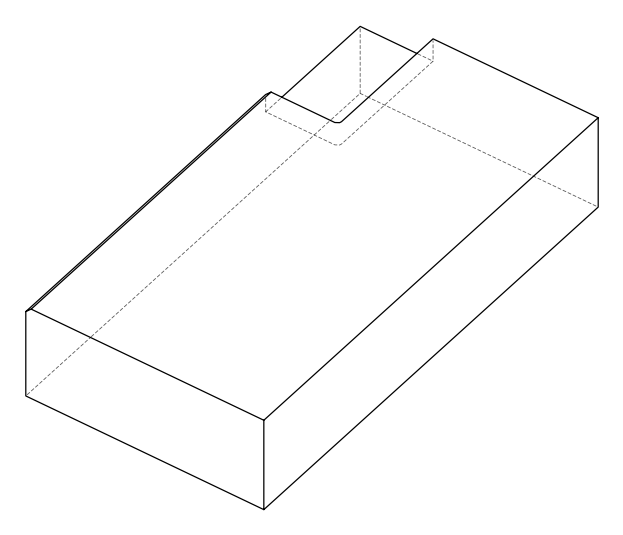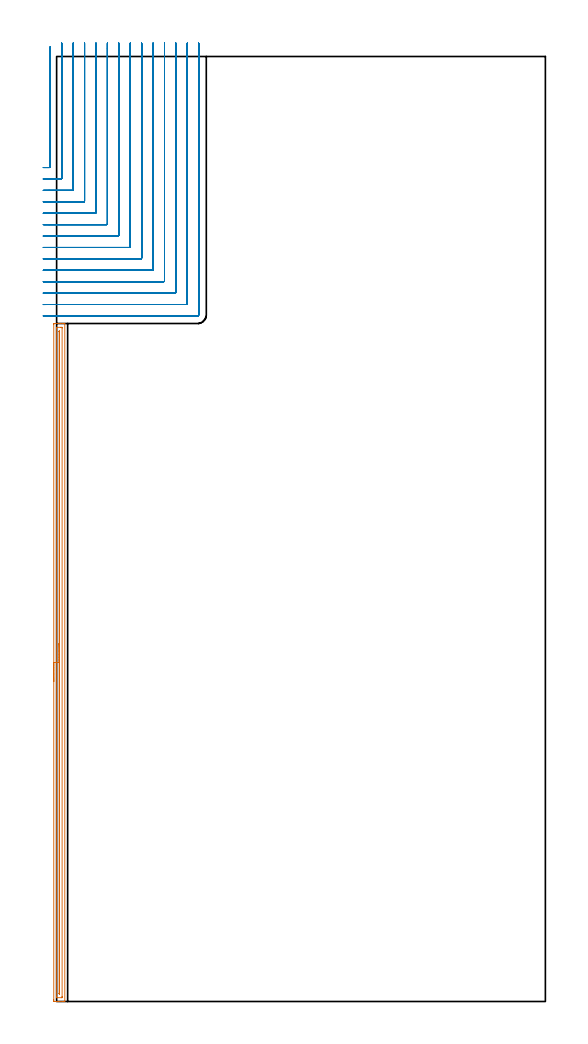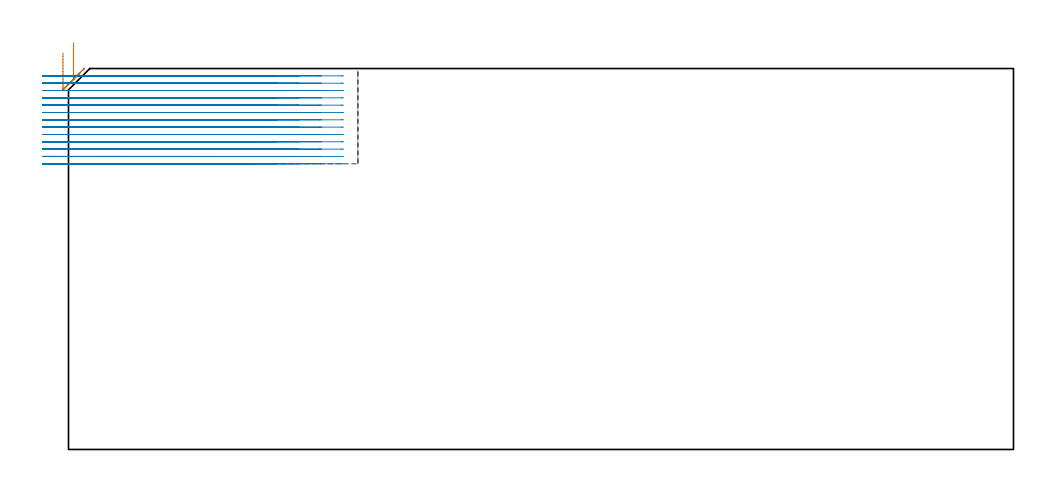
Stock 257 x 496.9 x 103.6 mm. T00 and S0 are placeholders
(PLAN: 2 operations, 1 tool changes, 67.3 min)
(1 AREA_MILL | FG_CHAMFER_SURFACE | UGT0205_001 | 8.7 min | 6046 mm3)
(2 MILL_CORNER_NOTCH_RECTANGULAR | CORNER_NOTCH_RECTANGULAR | NXT0201_009 | Follow Part, ap 2, ae 75% | 58.56 min | 286032 mm3)
(TOOL UGT0205_001 | Chamfer Mill 20 x 3 x 45 deg. | D20 FL50 Z2)
(TOOL NXT0201_009 | ENDMILL 8mm [2P460-0800-NA 1630] | D8 FL26 Z6)
(OP 1 AREA_MILL)
G17 G21 G94 G90
T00 M6
G54
G17 G0 G90 X-1.5 Y168.25 S1061 M3
G43 Z113.6 H0
Z107.8
G94 G1 Y168.288 Z106.928 F250.
Y168.402 Z106.063
Y168.591 Z105.212
Y168.853 Z104.38
Y169.187 Z103.574
Y169.59 Z102.8
Y170.059 Z102.064
Y170.59 Z101.372
Y171.179 Z100.729
Y171.822 Z100.14
Y172.514 Z99.608
Y173.25 Z99.14
Y174.024 Z98.737
Y174.83 Z98.403
Y175.662 Z98.141
Y176.514 Z97.952
Y177.379 Z97.838
Y178.25 Z97.8
Y355.892
X-1.498 Y356.187
X-1.493 Y356.49 Z97.803
X-1.21 Y356.5 Z98.086
X0.53 Z99.825
X1.954 Z101.251
X3.14 Z102.434
X3.772 Z103.071
X4.089 Z103.388
X4.195 Y356.499 Z103.487
X4.241 Y356.497 Z103.532
X4.297 Y356.49 Z103.588
X4.3 Y356.338 Z103.6
Y0.162
X4.297 Y0.01 Z103.588
X4.196 Y0.002 Z103.488
X4.089 Y0. Z103.388
X3.772 Z103.071
X3.14 Z102.434
X1.084 Z100.381
X0.53 Z99.825
X-0.063 Z99.233
X-1.104 Z98.192
X-1.21 Y0.002 Z98.086
X-1.493 Y0.01 Z97.803
X-1.498 Y0.313 Z97.8
X-1.5 Y0.609
Y0.906
Y178.25
X-0.086 Z99.214
X-0.085 Y353.845 Z99.215
X-0.084 Y354.106 Z99.216
X-0.079 Y354.422 Z99.221
X-0.077 Y354.49 Z99.223
X0.018 Y354.494 Z99.318
X0.148 Y354.499 Z99.448
X2.27 Y354.5 Z101.57
X2.758 Y354.498 Z102.058
X2.858 Y354.492 Z102.158
X2.876 Y354.49 Z102.176
X2.879 Y354.456 Z102.179
X2.883 Y354.37 Z102.183
X2.885 Y354.106 Z102.185
Y2.655
X2.883 Y2.394 Z102.183
X2.879 Y2.079 Z102.179
X2.877 Y2.01 Z102.177
X2.782 Y2.006 Z102.082
X2.652 Y2.001 Z101.952
X0.53 Y2. Z99.83
X0.042 Y2.002 Z99.342
X-0.058 Y2.007 Z99.242
X-0.077 Y2.01 Z99.223
X-0.079 Y2.044 Z99.221
X-0.083 Y2.13 Z99.217
X-0.085 Y2.394 Z99.215
X-0.086 Y178.25 Z99.214
X1.328 Z100.628
X1.329 Y352.321 Z100.629
X1.33 Y352.392 Z100.63
X1.335 Y352.466 Z100.635
X1.34 Y352.491 Z100.64
X1.357 Y352.493 Z100.657
X1.4 Y352.494 Z100.7
X1.452 Y352.49 Z100.752
X1.465 Y352.393 Z100.765
X1.469 Y352.321 Z100.769
X1.471 Y352.248 Z100.771
Y4.179
X1.47 Y4.108 Z100.77
X1.465 Y4.034 Z100.765
X1.46 Y4.009 Z100.76
X1.443 Y4.007 Z100.743
X1.4 Y4.006 Z100.7
X1.348 Y4.01 Z100.648
X1.335 Y4.107 Z100.635
X1.331 Y4.179 Z100.631
X1.329 Y4.252 Z100.629
X1.328 Y178.25 Z100.628
Y179.122 Z100.666
Y179.987 Z100.78
Y180.838 Z100.969
Y181.67 Z101.231
Y182.476 Z101.565
Y183.25 Z101.968
Y183.986 Z102.437
Y184.678 Z102.968
Y185.321 Z103.557
Y185.911 Z104.201
Y186.442 Z104.893
Y186.91 Z105.628
Y187.313 Z106.402
Y187.647 Z107.208
Y187.909 Z108.04
Y188.098 Z108.892
Y188.212 Z109.757
Y188.25 Z110.628
G0 Z113.6
M5
M2
(OP 2 MILL_CORNER_NOTCH_RECTANGULAR)
G17 G21 G94 G90
T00 M6
G54
G17 G0 G90 X-7. Y438.493 S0 M3
G43 Z113.6 H1
Z101.608
G94 G1 X-4. Y438.5 F250.
X-3.828 F500.
X-3.694
G3 X-3.3 Y438.894 R0.4
G1 Y499.161
Y502.161 F250.
G0 Z113.6
X-7. Y432.493
Z101.608
G1 X-4. Y432.5
X-3.828 F500.
X2.306
G3 X2.7 Y432.894 R0.4
G1 Y500.9
Y503.9 F250.
G0 Z113.6
X-7. Y426.492
Z101.608
G1 X-4. Y426.5
X-3.828 F500.
X8.305
G3 X8.7 Y426.895 R0.4
G1 Y500.9
Y503.9 F250.
G0 Z113.6
X-7. Y420.491
Z101.608
G1 X-4. Y420.5
X-3.828 F500.
X14.305
G3 X14.7 Y420.895 R0.4
G1 Y500.9
Y503.9 F250.
G0 Z113.6
X-7. Y414.49
Z101.608
G1 X-4. Y414.5
X-3.828 F500.
X20.305
G3 X20.7 Y414.895 R0.4
G1 Y500.9
Y503.9 F250.
G0 Z113.6
X-7. Y408.489
Z101.608
G1 X-4. Y408.5
X-3.828 F500.
X26.305
G3 X26.7 Y408.895 R0.4
G1 Y500.9
Y503.9 F250.
G0 Z113.6
X-7. Y402.487
Z101.608
G1 X-4. Y402.5
X-3.828 F500.
X32.304
G3 X32.7 Y402.896 R0.4
G1 Y500.9
Y503.9 F250.
G0 Z113.6
X-7. Y396.485
Z101.608
G1 X-4. Y396.5
X-3.828 F500.
X38.304
G3 X38.7 Y396.896 R0.4
G1 Y500.9
Y503.9 F250.
G0 Z113.6
X-7. Y390.482
Z101.608
G1 X-4. Y390.5
X-3.828 F500.
X44.304
G3 X44.7 Y390.896 R0.4
G1 Y500.9
Y503.9 F250.
G0 Z113.6
X-7. Y384.478
Z101.608
G1 X-4. Y384.499
X-3.828 Y384.5 F500.
X50.304
G3 X50.7 Y384.896 R0.4
G1 Y500.9
Y503.9 F250.
G0 Z113.6
X-7. Y378.47
Z101.608
G1 X-4. Y378.499
X-3.828 Y378.5 F500.
X56.304
G3 X56.7 Y378.896 R0.4
G1 Y500.9
Y503.9 F250.
G0 Z113.6
X-7. Y372.456
Z101.608
G1 X-4. Y372.499
X-3.828 Y372.5 F500.
X62.303
G3 X62.7 Y372.897 R0.4
G1 Y500.9
Y503.9 F250.
G0 Z113.6
X-6.999 Y366.411
Z101.608
G1 X-4. Y366.498
X-3.828 Y366.5 F500.
X68.303
G3 X68.7 Y366.897 R0.4
G1 Y500.9
Y503.9 F250.
G0 Z113.6
X-6.828 Y360.5
Z101.608
G1 X-3.828
X74.2 F500.
G3 X74.7 Y361. R0.5
G1 Y500.9
Y503.9 F250.
G0 Z113.6
X-7. Y438.5
Z99.615
G1 X-4.
X-3.694 F500.
G3 X-3.3 Y438.894 R0.4
G1 Y499.161
Y502.161 F250.
G0 Z113.6
X-7. Y432.5
Z99.615
G1 X-4.
X2.306 F500.
G3 X2.7 Y432.894 R0.4
G1 Y500.9
Y503.9 F250.
G0 Z113.6
X-7. Y426.5
Z99.615
G1 X-4.
X8.305 F500.
G3 X8.7 Y426.895 R0.4
G1 Y500.9
Y503.9 F250.
G0 Z113.6
X-7. Y420.5
Z99.615
G1 X-4.
X14.305 F500.
G3 X14.7 Y420.895 R0.4
G1 Y500.9
Y503.9 F250.
G0 Z113.6
X-7. Y414.5
Z99.615
G1 X-4.
X20.305 F500.
G3 X20.7 Y414.895 R0.4
G1 Y500.9
Y503.9 F250.
G0 Z113.6
X-7. Y408.5
Z99.615
G1 X-4.
X26.305 F500.
G3 X26.7 Y408.895 R0.4
G1 Y500.9
Y503.9 F250.
G0 Z113.6
X-7. Y402.5
Z99.615
G1 X-4.
X32.304 F500.
G3 X32.7 Y402.896 R0.4
G1 Y500.9
Y503.9 F250.
G0 Z113.6
X-7. Y396.5
Z99.615
G1 X-4.
X38.304 F500.
G3 X38.7 Y396.896 R0.4
G1 Y500.9
Y503.9 F250.
G0 Z113.6
X-7. Y390.5
Z99.615
G1 X-4.
X44.304 F500.
G3 X44.7 Y390.896 R0.4
G1 Y500.9
Y503.9 F250.
G0 Z113.6
X-7. Y384.5
Z99.615
G1 X-4.
X50.304 F500.
G3 X50.7 Y384.896 R0.4
G1 Y500.9
Y503.9 F250.
G0 Z113.6
X-7. Y378.5
Z99.615
G1 X-4.
X56.304 F500.
G3 X56.7 Y378.896 R0.4
G1 Y500.9
Y503.9 F250.
G0 Z113.6
X-7. Y372.5
Z99.615
G1 X-4.
X62.303 F500.
G3 X62.7 Y372.897 R0.4
G1 Y500.9
Y503.9 F250.
G0 Z113.6
X-7. Y366.5
Z99.615
G1 X-4.
X68.303 F500.
G3 X68.7 Y366.897 R0.4
G1 Y500.9
Y503.9 F250.
G0 Z113.6
X-7. Y360.5
Z99.615
G1 X-4.
X74.2 F500.
G3 X74.7 Y361. R0.5
G1 Y500.9
Y503.9 F250.
G0 Z113.6
X-7. Y438.5
Z97.623
G1 X-4.
X-3.694 F500.
G3 X-3.3 Y438.894 R0.4
G1 Y499.161
Y502.161 F250.
G0 Z113.6
X-7. Y432.5
Z97.623
G1 X-4.
X2.306 F500.
G3 X2.7 Y432.894 R0.4
G1 Y500.9
Y503.9 F250.
G0 Z113.6
X-7. Y426.5
Z97.623
G1 X-4.
X8.305 F500.
G3 X8.7 Y426.895 R0.4
G1 Y500.9
Y503.9 F250.
G0 Z113.6
X-7. Y420.5
Z97.623
G1 X-4.
X14.305 F500.
G3 X14.7 Y420.895 R0.4
G1 Y500.9
Y503.9 F250.
G0 Z113.6
X-7. Y414.5
Z97.623
G1 X-4.
X20.305 F500.
G3 X20.7 Y414.895 R0.4
G1 Y500.9
Y503.9 F250.
G0 Z113.6
X-7. Y408.5
Z97.623
G1 X-4.
X26.305 F500.
G3 X26.7 Y408.895 R0.4
G1 Y500.9
Y503.9 F250.
G0 Z113.6
X-7. Y402.5
Z97.623
G1 X-4.
X32.304 F500.
G3 X32.7 Y402.896 R0.4
G1 Y500.9
Y503.9 F250.
G0 Z113.6
X-7. Y396.5
Z97.623
G1 X-4.
X38.304 F500.
G3 X38.7 Y396.896 R0.4
G1 Y500.9
Y503.9 F250.
G0 Z113.6
X-7. Y390.5
Z97.623
G1 X-4.
X44.304 F500.
G3 X44.7 Y390.896 R0.4
G1 Y500.9
Y503.9 F250.
G0 Z113.6
X-7. Y384.5
Z97.623
G1 X-4.
X50.304 F500.
G3 X50.7 Y384.896 R0.4
G1 Y500.9
Y503.9 F250.
G0 Z113.6
X-7. Y378.5
Z97.623
G1 X-4.
X56.304 F500.
G3 X56.7 Y378.896 R0.4
G1 Y500.9
Y503.9 F250.
G0 Z113.6
X-7. Y372.5
Z97.623
G1 X-4.
X62.303 F500.
G3 X62.7 Y372.897 R0.4
G1 Y500.9
Y503.9 F250.
G0 Z113.6
X-7. Y366.5
Z97.623
G1 X-4.
X68.303 F500.
G3 X68.7 Y366.897 R0.4
G1 Y500.9
Y503.9 F250.
G0 Z113.6
X-7. Y360.5
Z97.623
G1 X-4.
X74.2 F500.
G3 X74.7 Y361. R0.5
G1 Y500.9
Y503.9 F250.
G0 Z113.6
X-7. Y438.5
Z95.631
G1 X-4.
X-3.694 F500.
G3 X-3.3 Y438.894 R0.4
G1 Y499.161
Y502.161 F250.
G0 Z113.6
X-7. Y432.5
Z95.631
G1 X-4.
X2.306 F500.
G3 X2.7 Y432.894 R0.4
G1 Y500.9
Y503.9 F250.
G0 Z113.6
X-7. Y426.5
Z95.631
G1 X-4.
X8.305 F500.
G3 X8.7 Y426.895 R0.4
G1 Y500.9
Y503.9 F250.
G0 Z113.6
X-7. Y420.5
Z95.631
G1 X-4.
X14.305 F500.
G3 X14.7 Y420.895 R0.4
G1 Y500.9
Y503.9 F250.
G0 Z113.6
X-7. Y414.5
Z95.631
G1 X-4.
X20.305 F500.
G3 X20.7 Y414.895 R0.4
G1 Y500.9
Y503.9 F250.
G0 Z113.6
X-7. Y408.5
Z95.631
G1 X-4.
X26.305 F500.
G3 X26.7 Y408.895 R0.4
G1 Y500.9
Y503.9 F250.
G0 Z113.6
X-7. Y402.5
Z95.631
G1 X-4.
X32.304 F500.
G3 X32.7 Y402.896 R0.4
G1 Y500.9
Y503.9 F250.
G0 Z113.6
X-7. Y396.5
Z95.631
G1 X-4.
X38.304 F500.
G3 X38.7 Y396.896 R0.4
G1 Y500.9
Y503.9 F250.
G0 Z113.6
X-7. Y390.5
Z95.631
G1 X-4.
X44.304 F500.
G3 X44.7 Y390.896 R0.4
G1 Y500.9
Y503.9 F250.
G0 Z113.6
X-7. Y384.5
Z95.631
G1 X-4.
X50.304 F500.
G3 X50.7 Y384.896 R0.4
G1 Y500.9
Y503.9 F250.
G0 Z113.6
X-7. Y378.5
Z95.631
G1 X-4.
X56.304 F500.
G3 X56.7 Y378.896 R0.4
G1 Y500.9
Y503.9 F250.
G0 Z113.6
X-7. Y372.5
Z95.631
G1 X-4.
X62.303 F500.
G3 X62.7 Y372.897 R0.4
G1 Y500.9
Y503.9 F250.
G0 Z113.6
X-7. Y366.5
Z95.631
G1 X-4.
X68.303 F500.
G3 X68.7 Y366.897 R0.4
G1 Y500.9
Y503.9 F250.
G0 Z113.6
X-7. Y360.5
Z95.631
G1 X-4.
X74.2 F500.
G3 X74.7 Y361. R0.5
G1 Y500.9
Y503.9 F250.
G0 Z113.6
X-7. Y438.5
Z93.638
G1 X-4.
X-3.694 F500.
G3 X-3.3 Y438.894 R0.4
G1 Y499.161
Y502.161 F250.
G0 Z113.6
X-7. Y432.5
Z93.638
G1 X-4.
X2.306 F500.
G3 X2.7 Y432.894 R0.4
G1 Y500.9
Y503.9 F250.
G0 Z113.6
X-7. Y426.5
Z93.638
G1 X-4.
X8.305 F500.
G3 X8.7 Y426.895 R0.4
G1 Y500.9
Y503.9 F250.
G0 Z113.6
X-7. Y420.5
Z93.638
G1 X-4.
X14.305 F500.
G3 X14.7 Y420.895 R0.4
G1 Y500.9
Y503.9 F250.
G0 Z113.6
X-7. Y414.5
Z93.638
G1 X-4.
X20.305 F500.
G3 X20.7 Y414.895 R0.4
G1 Y500.9
Y503.9 F250.
G0 Z113.6
X-7. Y408.5
Z93.638
G1 X-4.
X26.305 F500.
G3 X26.7 Y408.895 R0.4
G1 Y500.9
Y503.9 F250.
G0 Z113.6
X-7. Y402.5
Z93.638
G1 X-4.
X32.304 F500.
G3 X32.7 Y402.896 R0.4
G1 Y500.9
Y503.9 F250.
G0 Z113.6
X-7. Y396.5
Z93.638
G1 X-4.
X38.304 F500.
G3 X38.7 Y396.896 R0.4
G1 Y500.9
Y503.9 F250.
G0 Z113.6
X-7. Y390.5
Z93.638
G1 X-4.
X44.304 F500.
G3 X44.7 Y390.896 R0.4
G1 Y500.9
Y503.9 F250.
G0 Z113.6
X-7. Y384.5
Z93.638
G1 X-4.
X50.304 F500.
G3 X50.7 Y384.896 R0.4
G1 Y500.9
Y503.9 F250.
G0 Z113.6
X-7. Y378.5
Z93.638
G1 X-4.
X56.304 F500.
G3 X56.7 Y378.896 R0.4
G1 Y500.9
Y503.9 F250.
G0 Z113.6
X-7. Y372.5
Z93.638
G1 X-4.
X62.303 F500.
G3 X62.7 Y372.897 R0.4
G1 Y500.9
Y503.9 F250.
G0 Z113.6
X-7. Y366.5
Z93.638
G1 X-4.
X68.303 F500.
G3 X68.7 Y366.897 R0.4
G1 Y500.9
Y503.9 F250.
G0 Z113.6
X-7. Y360.5
Z93.638
G1 X-4.
X74.2 F500.
G3 X74.7 Y361. R0.5
G1 Y500.9
Y503.9 F250.
G0 Z113.6
X-7. Y438.5
Z91.646
G1 X-4.
X-3.694 F500.
G3 X-3.3 Y438.894 R0.4
G1 Y499.161
Y502.161 F250.
G0 Z113.6
X-7. Y432.5
Z91.646
G1 X-4.
X2.306 F500.
G3 X2.7 Y432.894 R0.4
G1 Y500.9
Y503.9 F250.
G0 Z113.6
X-7. Y426.5
Z91.646
G1 X-4.
X8.305 F500.
G3 X8.7 Y426.895 R0.4
G1 Y500.9
Y503.9 F250.
G0 Z113.6
X-7. Y420.5
Z91.646
G1 X-4.
X14.305 F500.
G3 X14.7 Y420.895 R0.4
G1 Y500.9
Y503.9 F250.
G0 Z113.6
X-7. Y414.5
Z91.646
G1 X-4.
X20.305 F500.
G3 X20.7 Y414.895 R0.4
G1 Y500.9
Y503.9 F250.
G0 Z113.6
X-7. Y408.5
Z91.646
G1 X-4.
X26.305 F500.
G3 X26.7 Y408.895 R0.4
G1 Y500.9
Y503.9 F250.
G0 Z113.6
X-7. Y402.5
Z91.646
G1 X-4.
X32.304 F500.
G3 X32.7 Y402.896 R0.4
G1 Y500.9
Y503.9 F250.
G0 Z113.6
X-7. Y396.5
Z91.646
G1 X-4.
X38.304 F500.
G3 X38.7 Y396.896 R0.4
G1 Y500.9
Y503.9 F250.
G0 Z113.6
X-7. Y390.5
Z91.646
G1 X-4.
X44.304 F500.
G3 X44.7 Y390.896 R0.4
G1 Y500.9
Y503.9 F250.
G0 Z113.6
X-7. Y384.5
Z91.646
G1 X-4.
X50.304 F500.
G3 X50.7 Y384.896 R0.4
G1 Y500.9
Y503.9 F250.
G0 Z113.6
X-7. Y378.5
Z91.646
G1 X-4.
X56.304 F500.
G3 X56.7 Y378.896 R0.4
G1 Y500.9
Y503.9 F250.
G0 Z113.6
X-7. Y372.5
Z91.646
G1 X-4.
X62.303 F500.
G3 X62.7 Y372.897 R0.4
G1 Y500.9
Y503.9 F250.
G0 Z113.6
X-7. Y366.5
Z91.646
G1 X-4.
X68.303 F500.
G3 X68.7 Y366.897 R0.4
G1 Y500.9
Y503.9 F250.
G0 Z113.6
X-7. Y360.5
Z91.646
G1 X-4.
X74.2 F500.
G3 X74.7 Y361. R0.5
G1 Y500.9
Y503.9 F250.
G0 Z113.6
X-7. Y438.5
Z89.654
G1 X-4.
X-3.694 F500.
G3 X-3.3 Y438.894 R0.4
G1 Y499.161
Y502.161 F250.
G0 Z113.6
X-7. Y432.5
Z89.654
G1 X-4.
X2.306 F500.
G3 X2.7 Y432.894 R0.4
G1 Y500.9
Y503.9 F250.
G0 Z113.6
X-7. Y426.5
Z89.654
G1 X-4.
X8.305 F500.
G3 X8.7 Y426.895 R0.4
G1 Y500.9
Y503.9 F250.
G0 Z113.6
X-7. Y420.5
Z89.654
G1 X-4.
X14.305 F500.
G3 X14.7 Y420.895 R0.4
G1 Y500.9
Y503.9 F250.
G0 Z113.6
X-7. Y414.5
Z89.654
G1 X-4.
X20.305 F500.
G3 X20.7 Y414.895 R0.4
G1 Y500.9
Y503.9 F250.
G0 Z113.6
X-7. Y408.5
Z89.654
G1 X-4.
X26.305 F500.
G3 X26.7 Y408.895 R0.4
G1 Y500.9
Y503.9 F250.
G0 Z113.6
X-7. Y402.5
Z89.654
G1 X-4.
X32.304 F500.
G3 X32.7 Y402.896 R0.4
G1 Y500.9
Y503.9 F250.
G0 Z113.6
X-7. Y396.5
Z89.654
G1 X-4.
X38.304 F500.
G3 X38.7 Y396.896 R0.4
G1 Y500.9
Y503.9 F250.
G0 Z113.6
X-7. Y390.5
Z89.654
G1 X-4.
X44.304 F500.
G3 X44.7 Y390.896 R0.4
G1 Y500.9
Y503.9 F250.
G0 Z113.6
X-7. Y384.5
Z89.654
G1 X-4.
X50.304 F500.
G3 X50.7 Y384.896 R0.4
G1 Y500.9
Y503.9 F250.
G0 Z113.6
X-7. Y378.5
Z89.654
G1 X-4.
X56.304 F500.
G3 X56.7 Y378.896 R0.4
G1 Y500.9
Y503.9 F250.
G0 Z113.6
X-7. Y372.5
Z89.654
G1 X-4.
X62.303 F500.
G3 X62.7 Y372.897 R0.4
G1 Y500.9
Y503.9 F250.
G0 Z113.6
X-7. Y366.5
Z89.654
G1 X-4.
X68.303 F500.
G3 X68.7 Y366.897 R0.4
G1 Y500.9
Y503.9 F250.
G0 Z113.6
X-7. Y360.5
Z89.654
G1 X-4.
X74.2 F500.
G3 X74.7 Y361. R0.5
G1 Y500.9
Y503.9 F250.
G0 Z113.6
X-7. Y438.5
Z87.662
G1 X-4.
X-3.694 F500.
G3 X-3.3 Y438.894 R0.4
G1 Y499.161
Y502.161 F250.
G0 Z113.6
X-7. Y432.5
Z87.662
G1 X-4.
X2.306 F500.
G3 X2.7 Y432.894 R0.4
G1 Y500.9
Y503.9 F250.
G0 Z113.6
X-7. Y426.5
Z87.662
G1 X-4.
X8.305 F500.
G3 X8.7 Y426.895 R0.4
G1 Y500.9
Y503.9 F250.
G0 Z113.6
X-7. Y420.5
Z87.662
G1 X-4.
X14.305 F500.
G3 X14.7 Y420.895 R0.4
G1 Y500.9
Y503.9 F250.
G0 Z113.6
X-7. Y414.5
Z87.662
G1 X-4.
X20.305 F500.
G3 X20.7 Y414.895 R0.4
G1 Y500.9
Y503.9 F250.
G0 Z113.6
X-7. Y408.5
Z87.662
G1 X-4.
X26.305 F500.
G3 X26.7 Y408.895 R0.4
G1 Y500.9
Y503.9 F250.
G0 Z113.6
X-7. Y402.5
Z87.662
G1 X-4.
X32.304 F500.
G3 X32.7 Y402.896 R0.4
G1 Y500.9
Y503.9 F250.
G0 Z113.6
X-7. Y396.5
Z87.662
G1 X-4.
X38.304 F500.
G3 X38.7 Y396.896 R0.4
G1 Y500.9
Y503.9 F250.
G0 Z113.6
X-7. Y390.5
Z87.662
G1 X-4.
X44.304 F500.
G3 X44.7 Y390.896 R0.4
G1 Y500.9
Y503.9 F250.
G0 Z113.6
X-7. Y384.5
Z87.662
G1 X-4.
X50.304 F500.
G3 X50.7 Y384.896 R0.4
G1 Y500.9
Y503.9 F250.
G0 Z113.6
X-7. Y378.5
Z87.662
G1 X-4.
X56.304 F500.
G3 X56.7 Y378.896 R0.4
G1 Y500.9
Y503.9 F250.
G0 Z113.6
X-7. Y372.5
Z87.662
G1 X-4.
X62.303 F500.
G3 X62.7 Y372.897 R0.4
G1 Y500.9
Y503.9 F250.
G0 Z113.6
X-7. Y366.5
Z87.662
G1 X-4.
X68.303 F500.
G3 X68.7 Y366.897 R0.4
G1 Y500.9
Y503.9 F250.
G0 Z113.6
X-7. Y360.5
Z87.662
G1 X-4.
X74.2 F500.
G3 X74.7 Y361. R0.5
G1 Y500.9
Y503.9 F250.
G0 Z113.6
X-7. Y438.5
Z85.669
G1 X-4.
X-3.694 F500.
G3 X-3.3 Y438.894 R0.4
G1 Y499.161
Y502.161 F250.
G0 Z113.6
X-7. Y432.5
Z85.669
G1 X-4.
X2.306 F500.
G3 X2.7 Y432.894 R0.4
G1 Y500.9
Y503.9 F250.
G0 Z113.6
X-7. Y426.5
Z85.669
G1 X-4.
X8.305 F500.
G3 X8.7 Y426.895 R0.4
G1 Y500.9
Y503.9 F250.
G0 Z113.6
X-7. Y420.5
Z85.669
G1 X-4.
X14.305 F500.
G3 X14.7 Y420.895 R0.4
G1 Y500.9
Y503.9 F250.
G0 Z113.6
X-7. Y414.5
Z85.669
G1 X-4.
X20.305 F500.
G3 X20.7 Y414.895 R0.4
G1 Y500.9
Y503.9 F250.
G0 Z113.6
X-7. Y408.5
Z85.669
G1 X-4.
X26.305 F500.
G3 X26.7 Y408.895 R0.4
G1 Y500.9
Y503.9 F250.
G0 Z113.6
X-7. Y402.5
Z85.669
G1 X-4.
X32.304 F500.
G3 X32.7 Y402.896 R0.4
G1 Y500.9
Y503.9 F250.
G0 Z113.6
X-7. Y396.5
Z85.669
G1 X-4.
X38.304 F500.
G3 X38.7 Y396.896 R0.4
G1 Y500.9
Y503.9 F250.
G0 Z113.6
X-7. Y390.5
Z85.669
G1 X-4.
X44.304 F500.
G3 X44.7 Y390.896 R0.4
G1 Y500.9
Y503.9 F250.
G0 Z113.6
X-7. Y384.5
Z85.669
G1 X-4.
X50.304 F500.
G3 X50.7 Y384.896 R0.4
G1 Y500.9
Y503.9 F250.
G0 Z113.6
X-7. Y378.5
Z85.669
G1 X-4.
X56.304 F500.
G3 X56.7 Y378.896 R0.4
G1 Y500.9
Y503.9 F250.
G0 Z113.6
X-7. Y372.5
Z85.669
G1 X-4.
X62.303 F500.
G3 X62.7 Y372.897 R0.4
G1 Y500.9
Y503.9 F250.
G0 Z113.6
X-7. Y366.5
Z85.669
G1 X-4.
X68.303 F500.
G3 X68.7 Y366.897 R0.4
G1 Y500.9
Y503.9 F250.
G0 Z113.6
X-7. Y360.5
Z85.669
G1 X-4.
X74.2 F500.
G3 X74.7 Y361. R0.5
G1 Y500.9
Y503.9 F250.
G0 Z113.6
X-7. Y438.5
Z83.677
G1 X-4.
X-3.694 F500.
G3 X-3.3 Y438.894 R0.4
G1 Y499.161
Y502.161 F250.
G0 Z113.6
X-7. Y432.5
Z83.677
G1 X-4.
X2.306 F500.
G3 X2.7 Y432.894 R0.4
G1 Y500.9
Y503.9 F250.
G0 Z113.6
X-7. Y426.5
Z83.677
G1 X-4.
X8.305 F500.
G3 X8.7 Y426.895 R0.4
G1 Y500.9
Y503.9 F250.
G0 Z113.6
X-7. Y420.5
Z83.677
G1 X-4.
X14.305 F500.
G3 X14.7 Y420.895 R0.4
G1 Y500.9
Y503.9 F250.
G0 Z113.6
X-7. Y414.5
Z83.677
G1 X-4.
X20.305 F500.
G3 X20.7 Y414.895 R0.4
G1 Y500.9
Y503.9 F250.
G0 Z113.6
X-7. Y408.5
Z83.677
G1 X-4.
X26.305 F500.
G3 X26.7 Y408.895 R0.4
G1 Y500.9
Y503.9 F250.
G0 Z113.6
X-7. Y402.5
Z83.677
G1 X-4.
X32.304 F500.
G3 X32.7 Y402.896 R0.4
G1 Y500.9
Y503.9 F250.
G0 Z113.6
X-7. Y396.5
Z83.677
G1 X-4.
X38.304 F500.
G3 X38.7 Y396.896 R0.4
G1 Y500.9
Y503.9 F250.
G0 Z113.6
X-7. Y390.5
Z83.677
G1 X-4.
X44.304 F500.
G3 X44.7 Y390.896 R0.4
G1 Y500.9
Y503.9 F250.
G0 Z113.6
X-7. Y384.5
Z83.677
G1 X-4.
X50.304 F500.
G3 X50.7 Y384.896 R0.4
G1 Y500.9
Y503.9 F250.
G0 Z113.6
X-7. Y378.5
Z83.677
G1 X-4.
X56.304 F500.
G3 X56.7 Y378.896 R0.4
G1 Y500.9
Y503.9 F250.
G0 Z113.6
X-7. Y372.5
Z83.677
G1 X-4.
X62.303 F500.
G3 X62.7 Y372.897 R0.4
G1 Y500.9
Y503.9 F250.
G0 Z113.6
X-7. Y366.5
Z83.677
G1 X-4.
X68.303 F500.
G3 X68.7 Y366.897 R0.4
G1 Y500.9
Y503.9 F250.
G0 Z113.6
X-7. Y360.5
Z83.677
G1 X-4.
X74.2 F500.
G3 X74.7 Y361. R0.5
G1 Y500.9
Y503.9 F250.
G0 Z113.6
X-7. Y438.5
Z81.685
G1 X-4.
X-3.694 F500.
G3 X-3.3 Y438.894 R0.4
G1 Y499.161
Y502.161 F250.
G0 Z113.6
X-7. Y432.5
Z81.685
G1 X-4.
X2.306 F500.
G3 X2.7 Y432.894 R0.4
G1 Y500.9
Y503.9 F250.
G0 Z113.6
X-7. Y426.5
Z81.685
G1 X-4.
X8.305 F500.
G3 X8.7 Y426.895 R0.4
G1 Y500.9
Y503.9 F250.
G0 Z113.6
X-7. Y420.5
Z81.685
G1 X-4.
X14.305 F500.
G3 X14.7 Y420.895 R0.4
G1 Y500.9
Y503.9 F250.
G0 Z113.6
X-7. Y414.5
Z81.685
G1 X-4.
X20.305 F500.
G3 X20.7 Y414.895 R0.4
G1 Y500.9
Y503.9 F250.
G0 Z113.6
X-7. Y408.5
Z81.685
G1 X-4.
X26.305 F500.
G3 X26.7 Y408.895 R0.4
G1 Y500.9
Y503.9 F250.
G0 Z113.6
X-7. Y402.5
Z81.685
G1 X-4.
X32.304 F500.
G3 X32.7 Y402.896 R0.4
G1 Y500.9
Y503.9 F250.
G0 Z113.6
X-7. Y396.5
Z81.685
G1 X-4.
X38.304 F500.
G3 X38.7 Y396.896 R0.4
G1 Y500.9
Y503.9 F250.
G0 Z113.6
X-7. Y390.5
Z81.685
G1 X-4.
X44.304 F500.
G3 X44.7 Y390.896 R0.4
G1 Y500.9
Y503.9 F250.
G0 Z113.6
X-7. Y384.5
Z81.685
G1 X-4.
X50.304 F500.
G3 X50.7 Y384.896 R0.4
G1 Y500.9
Y503.9 F250.
G0 Z113.6
X-7. Y378.5
Z81.685
G1 X-4.
X56.304 F500.
G3 X56.7 Y378.896 R0.4
G1 Y500.9
Y503.9 F250.
G0 Z113.6
X-7. Y372.5
Z81.685
G1 X-4.
X62.303 F500.
G3 X62.7 Y372.897 R0.4
G1 Y500.9
Y503.9 F250.
G0 Z113.6
X-7. Y366.5
Z81.685
G1 X-4.
X68.303 F500.
G3 X68.7 Y366.897 R0.4
G1 Y500.9
Y503.9 F250.
G0 Z113.6
X-7. Y360.5
Z81.685
G1 X-4.
X74.2 F500.
G3 X74.7 Y361. R0.5
G1 Y500.9
Y503.9 F250.
G0 Z113.6
X-7. Y438.5
Z79.692
G1 X-4.
X-3.694 F500.
G3 X-3.3 Y438.894 R0.4
G1 Y499.161
Y502.161 F250.
G0 Z113.6
X-7. Y432.5
Z79.692
G1 X-4.
X2.306 F500.
G3 X2.7 Y432.894 R0.4
G1 Y500.9
Y503.9 F250.
G0 Z113.6
X-7. Y426.5
Z79.692
G1 X-4.
X8.305 F500.
G3 X8.7 Y426.895 R0.4
G1 Y500.9
Y503.9 F250.
G0 Z113.6
X-7. Y420.5
Z79.692
G1 X-4.
X14.305 F500.
G3 X14.7 Y420.895 R0.4
G1 Y500.9
Y503.9 F250.
G0 Z113.6
X-7. Y414.5
Z79.692
G1 X-4.
X20.305 F500.
G3 X20.7 Y414.895 R0.4
G1 Y500.9
Y503.9 F250.
G0 Z113.6
X-7. Y408.5
Z79.692
G1 X-4.
X26.305 F500.
G3 X26.7 Y408.895 R0.4
G1 Y500.9
Y503.9 F250.
G0 Z113.6
X-7. Y402.5
Z79.692
G1 X-4.
X32.304 F500.
G3 X32.7 Y402.896 R0.4
G1 Y500.9
Y503.9 F250.
G0 Z113.6
X-7. Y396.5
Z79.692
G1 X-4.
X38.304 F500.
G3 X38.7 Y396.896 R0.4
G1 Y500.9
Y503.9 F250.
G0 Z113.6
X-7. Y390.5
Z79.692
G1 X-4.
X44.304 F500.
G3 X44.7 Y390.896 R0.4
G1 Y500.9
Y503.9 F250.
G0 Z113.6
X-7. Y384.5
Z79.692
G1 X-4.
X50.304 F500.
G3 X50.7 Y384.896 R0.4
G1 Y500.9
Y503.9 F250.
G0 Z113.6
X-7. Y378.5
Z79.692
G1 X-4.
X56.304 F500.
G3 X56.7 Y378.896 R0.4
G1 Y500.9
Y503.9 F250.
G0 Z113.6
X-7. Y372.5
Z79.692
G1 X-4.
X62.303 F500.
G3 X62.7 Y372.897 R0.4
G1 Y500.9
Y503.9 F250.
G0 Z113.6
X-7. Y366.5
Z79.692
G1 X-4.
X68.303 F500.
G3 X68.7 Y366.897 R0.4
G1 Y500.9
Y503.9 F250.
G0 Z113.6
X-7. Y360.5
Z79.692
G1 X-4.
X74.2 F500.
G3 X74.7 Y361. R0.5
G1 Y500.9
Y503.9 F250.
G0 Z113.6
X-7. Y438.5
Z77.7
G1 X-4.
X-3.694 F500.
G3 X-3.3 Y438.894 R0.4
G1 Y499.161
Y502.161 F250.
G0 Z113.6
X-7. Y432.5
Z77.7
G1 X-4.
X2.306 F500.
G3 X2.7 Y432.894 R0.4
G1 Y500.9
Y503.9 F250.
G0 Z113.6
X-7. Y426.5
Z77.7
G1 X-4.
X8.305 F500.
G3 X8.7 Y426.895 R0.4
G1 Y500.9
Y503.9 F250.
G0 Z113.6
X-7. Y420.5
Z77.7
G1 X-4.
X14.305 F500.
G3 X14.7 Y420.895 R0.4
G1 Y500.9
Y503.9 F250.
G0 Z113.6
X-7. Y414.5
Z77.7
G1 X-4.
X20.305 F500.
G3 X20.7 Y414.895 R0.4
G1 Y500.9
Y503.9 F250.
G0 Z113.6
X-7. Y408.5
Z77.7
G1 X-4.
X26.305 F500.
G3 X26.7 Y408.895 R0.4
G1 Y500.9
Y503.9 F250.
G0 Z113.6
X-7. Y402.5
Z77.7
G1 X-4.
X32.304 F500.
G3 X32.7 Y402.896 R0.4
G1 Y500.9
Y503.9 F250.
G0 Z113.6
X-7. Y396.5
Z77.7
G1 X-4.
X38.304 F500.
G3 X38.7 Y396.896 R0.4
G1 Y500.9
Y503.9 F250.
G0 Z113.6
X-7. Y390.5
Z77.7
G1 X-4.
X44.304 F500.
G3 X44.7 Y390.896 R0.4
G1 Y500.9
Y503.9 F250.
G0 Z113.6
X-7. Y384.5
Z77.7
G1 X-4.
X50.304 F500.
G3 X50.7 Y384.896 R0.4
G1 Y500.9
Y503.9 F250.
G0 Z113.6
X-7. Y378.5
Z77.7
G1 X-4.
X56.304 F500.
G3 X56.7 Y378.896 R0.4
G1 Y500.9
Y503.9 F250.
G0 Z113.6
X-7. Y372.5
Z77.7
G1 X-4.
X62.303 F500.
G3 X62.7 Y372.897 R0.4
G1 Y500.9
Y503.9 F250.
G0 Z113.6
X-7. Y366.5
Z77.7
G1 X-4.
X68.303 F500.
G3 X68.7 Y366.897 R0.4
G1 Y500.9
Y503.9 F250.
G0 Z113.6
X-7. Y360.5
Z77.7
G1 X-4.
X74.2 F500.
G3 X74.7 Y361. R0.5
G1 Y500.9
Y503.9 F250.
G0 Z113.6
M5
M2
